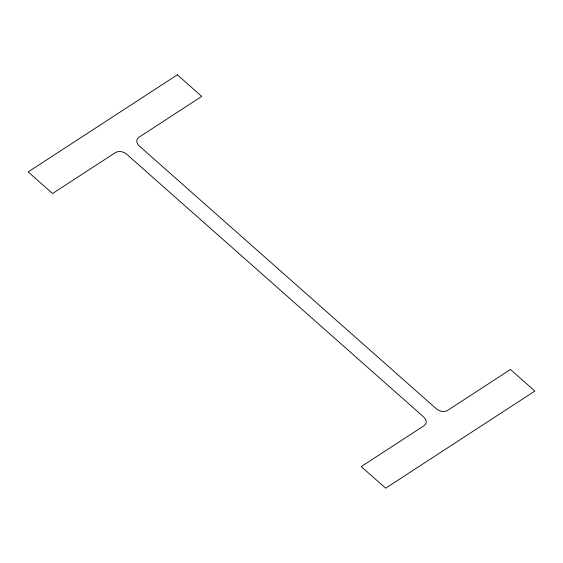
<?xml version="1.0" encoding="UTF-8"?>
<svg xmlns="http://www.w3.org/2000/svg" width="563" height="563" viewBox="0 0 563 563"><rect width="100%" height="100%" fill="white"/><g stroke="black" fill="none" stroke-linecap="round" stroke-linejoin="round"><path stroke-width="0.84" d="M177.352 74.809L28.15 171.933L52.549 193.517L115.443 152.573A8.185 5.876 21 0 1 126.647 154.199L423.735 417.021A8.185 5.876 21 0 1 424.143 425.663L361.249 466.607L385.648 488.191L534.85 391.067L510.451 369.483L447.557 410.427A8.185 5.876 21 0 1 436.353 408.801L139.265 145.979A8.185 5.876 21 0 1 138.857 137.337L201.751 96.393L177.352 74.809"/></g></svg>
